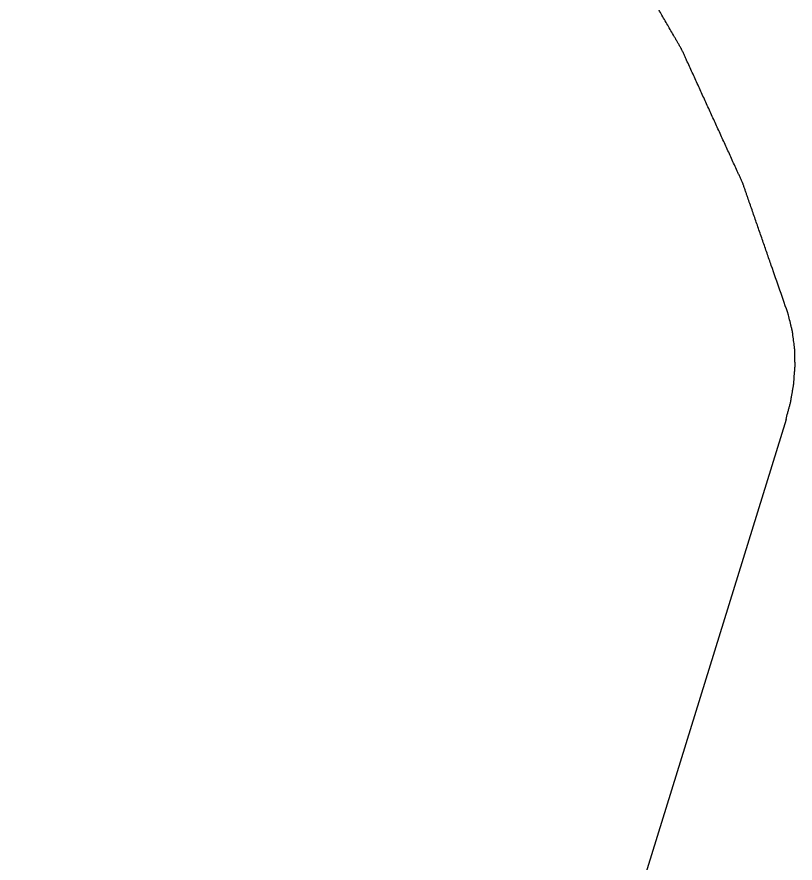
# Model space of a CAD drawing. Header units: millimetres. Extents: x 0 to 420, y 0 to 297.
# Drawn here: x 109.71 to 116.4, y 228.69 to 235.96 of the extents above; entities that cross this region are included whole.
import ezdxf

# ---------------------------------------------------------------- set-up
doc = ezdxf.new("R2010")
doc.units = ezdxf.units.MM
doc.header["$LTSCALE"] = 23.1
doc.layers.get('0').update_dxf_attribs({"linetype": 'CONTINUOUS'})

msp = doc.modelspace()

# ---------------------------------------------------------------- linework, layer by layer
at = {"color": 4, "linetype": 'CONTINUOUS'}
msp.add_line((116.3182, 232.5048), (105.0465, 196.0297), dxfattribs=at)
for points, knots in [([(116.3396, 233.402), (116.315, 233.4728), (116.2658, 233.6146), (116.2042, 233.7918), (116.155, 233.9335), (116.1181, 234.0398), (116.0812, 234.1461), (116.0443, 234.2524), (116.0135, 234.341), (115.992, 234.403), (115.9797, 234.4384), (115.9705, 234.465), (115.9612, 234.4916), (115.9543, 234.5115), (115.9497, 234.5248), (115.9477, 234.5304), (115.9463, 234.5348), (115.9444, 234.5392), (115.9407, 234.5471), (115.9357, 234.5583), (115.9275, 234.5762), (115.9173, 234.5985), (115.9009, 234.6343), (115.8805, 234.6791), (115.856, 234.7328), (115.8233, 234.8044), (115.7824, 234.8939), (115.7334, 235.0013), (115.6844, 235.1086), (115.6354, 235.216), (115.5864, 235.3234), (115.5455, 235.4129), (115.5128, 235.4845), (115.4883, 235.5382), (115.4679, 235.583), (115.4515, 235.6188), (115.4413, 235.6411), (115.4332, 235.659), (115.428, 235.6702), (115.4245, 235.6781), (115.4224, 235.6825), (115.42, 235.6864), (115.4171, 235.6915), (115.4101, 235.7037), (115.3996, 235.7219), (115.3856, 235.7462), (115.3716, 235.7706), (115.3529, 235.803), (115.3202, 235.8597), (115.2735, 235.9408), (115.2175, 236.0381), (115.1615, 236.1353), (115.1055, 236.2326), (115.0495, 236.3299), (115.0028, 236.4109), (114.9654, 236.4758), (114.9374, 236.5244), (114.9094, 236.573), (114.8861, 236.6136), (114.8674, 236.646), (114.8557, 236.6663), (114.8464, 236.6825), (114.8394, 236.6946), (114.8335, 236.7048), (114.8295, 236.7119), (114.8271, 236.7159), (114.8255, 236.7189), (114.8232, 236.722), (114.8204, 236.726), (114.8154, 236.7331), (114.8082, 236.7432), (114.7996, 236.7553), (114.7882, 236.7714), (114.7739, 236.7916), (114.751, 236.8239), (114.7224, 236.8643), (114.6881, 236.9128), (114.6538, 236.9612), (114.608, 237.0258), (114.5508, 237.1066), (114.4822, 237.2035), (114.4135, 237.3004), (114.3449, 237.3973), (114.2763, 237.4942), (114.2191, 237.575), (114.179, 237.6315), (114.1561, 237.6638), (114.139, 237.688), (114.1218, 237.7123), (114.1089, 237.7304), (114.1004, 237.7426), (114.0968, 237.7476), (114.094, 237.7517), (114.0909, 237.7554), (114.0855, 237.7616), (114.0778, 237.7707), (114.0654, 237.7851), (114.05, 237.8031), (114.0253, 237.8319), (113.9944, 237.8679), (113.9574, 237.9111), (113.908, 237.9687), (113.8462, 238.0408), (113.7721, 238.1272), (113.698, 238.2136), (113.6239, 238.3001), (113.5498, 238.3865), (113.4881, 238.4585), (113.4387, 238.5161), (113.4017, 238.5594), (113.3708, 238.5954), (113.3461, 238.6242), (113.3306, 238.6422), (113.3183, 238.6566), (113.3106, 238.6656), (113.3052, 238.6719), (113.302, 238.6755), (113.2982, 238.6791), (113.2937, 238.6835), (113.2864, 238.6906), (113.2772, 238.6995), (113.2626, 238.7138), (113.2443, 238.7316), (113.2223, 238.7529), (113.193, 238.7814), (113.1417, 238.8313), (113.0684, 238.9025), (112.9805, 238.9879), (112.8926, 239.0734), (112.8047, 239.1589), (112.6875, 239.2728), (112.541, 239.4152), (112.4237, 239.5292), (112.3651, 239.5861)], [0, 0, 0, 0, 0.03125, 0.0625, 0.078125, 0.09375, 0.109375, 0.125, 0.140625, 0.148438, 0.152344, 0.15625, 0.160156, 0.164062, 0.165039, 0.166016, 0.166504, 0.166992, 0.167969, 0.169922, 0.171875, 0.175781, 0.179688, 0.1875, 0.195312, 0.203125, 0.21875, 0.234375, 0.25, 0.265625, 0.28125, 0.296875, 0.304688, 0.3125, 0.320312, 0.324219, 0.328125, 0.330078, 0.332031, 0.333008, 0.333496, 0.333984, 0.334961, 0.335938, 0.339844, 0.34375, 0.347656, 0.351562, 0.359375, 0.375, 0.390625, 0.40625, 0.421875, 0.4375, 0.453125, 0.460938, 0.46875, 0.476562, 0.484375, 0.488281, 0.492188, 0.494141, 0.496094, 0.498047, 0.499023, 0.499512, 0.5, 0.500488, 0.500977, 0.501953, 0.503906, 0.505859, 0.507812, 0.511719, 0.515625, 0.523438, 0.53125, 0.539062, 0.546875, 0.5625, 0.578125, 0.59375, 0.609375, 0.625, 0.640625, 0.648438, 0.652344, 0.65625, 0.660156, 0.664062, 0.665039, 0.666016, 0.666504, 0.666992, 0.667969, 0.669922, 0.671875, 0.675781, 0.679688, 0.6875, 0.695312, 0.703125, 0.71875, 0.734375, 0.75, 0.765625, 0.78125, 0.796875, 0.804688, 0.8125, 0.820312, 0.824219, 0.828125, 0.830078, 0.832031, 0.833008, 0.833496, 0.833984, 0.834961, 0.835938, 0.837891, 0.839844, 0.84375, 0.847656, 0.851562, 0.859375, 0.875, 0.890625, 0.90625, 0.921875, 0.9375, 0.96875, 1, 1, 1, 1]), ([(116.3182, 232.5048), (116.3231, 232.5236), (116.3306, 232.5518), (116.3405, 232.5893), (116.3467, 232.6128), (116.3516, 232.6316), (116.3547, 232.6433), (116.3569, 232.6515), (116.3581, 232.6563), (116.3588, 232.6612), (116.3599, 232.6673), (116.3624, 232.6819), (116.3662, 232.7038), (116.3712, 232.7331), (116.3762, 232.7624), (116.3799, 232.7843), (116.3824, 232.799), (116.3834, 232.8051), (116.3844, 232.81), (116.3848, 232.8148), (116.3854, 232.8232), (116.3863, 232.8353), (116.3877, 232.8545), (116.3895, 232.8786), (116.3913, 232.9027), (116.3927, 232.922), (116.3938, 232.9364), (116.3947, 232.9484), (116.3953, 232.9569), (116.3956, 232.9617), (116.396, 232.9654), (116.3958, 232.9687), (116.3957, 232.9732), (116.3955, 232.9811), (116.3953, 232.9924), (116.395, 233.006), (116.3945, 233.0241), (116.394, 233.0467), (116.3935, 233.0693), (116.393, 233.0874), (116.3927, 233.0987), (116.3926, 233.1066), (116.3924, 233.1111), (116.3917, 233.1157), (116.3911, 233.1215), (116.3893, 233.1353), (116.3867, 233.156), (116.3832, 233.1837), (116.3797, 233.2113), (116.3771, 233.2321), (116.3754, 233.2459), (116.3746, 233.2516), (116.3741, 233.2563), (116.3732, 233.2608), (116.3712, 233.2687), (116.3686, 233.28), (116.3643, 233.2981), (116.3589, 233.3206), (116.3503, 233.3568), (116.3439, 233.3839), (116.3396, 233.402)], [0, 0, 0, 0, 0.0625, 0.09375, 0.125, 0.140625, 0.15625, 0.164062, 0.167969, 0.171875, 0.179688, 0.1875, 0.21875, 0.25, 0.28125, 0.3125, 0.320312, 0.328125, 0.332031, 0.335938, 0.34375, 0.359375, 0.375, 0.40625, 0.4375, 0.453125, 0.46875, 0.484375, 0.492188, 0.496094, 0.5, 0.503906, 0.507812, 0.515625, 0.53125, 0.546875, 0.5625, 0.59375, 0.625, 0.640625, 0.65625, 0.664062, 0.667969, 0.671875, 0.679688, 0.6875, 0.71875, 0.75, 0.78125, 0.8125, 0.820312, 0.828125, 0.832031, 0.835938, 0.84375, 0.859375, 0.875, 0.90625, 0.9375, 1, 1, 1, 1])]:
    msp.add_open_spline(points, degree=3, knots=knots, dxfattribs=at)

doc.saveas('drawing.dxf')
